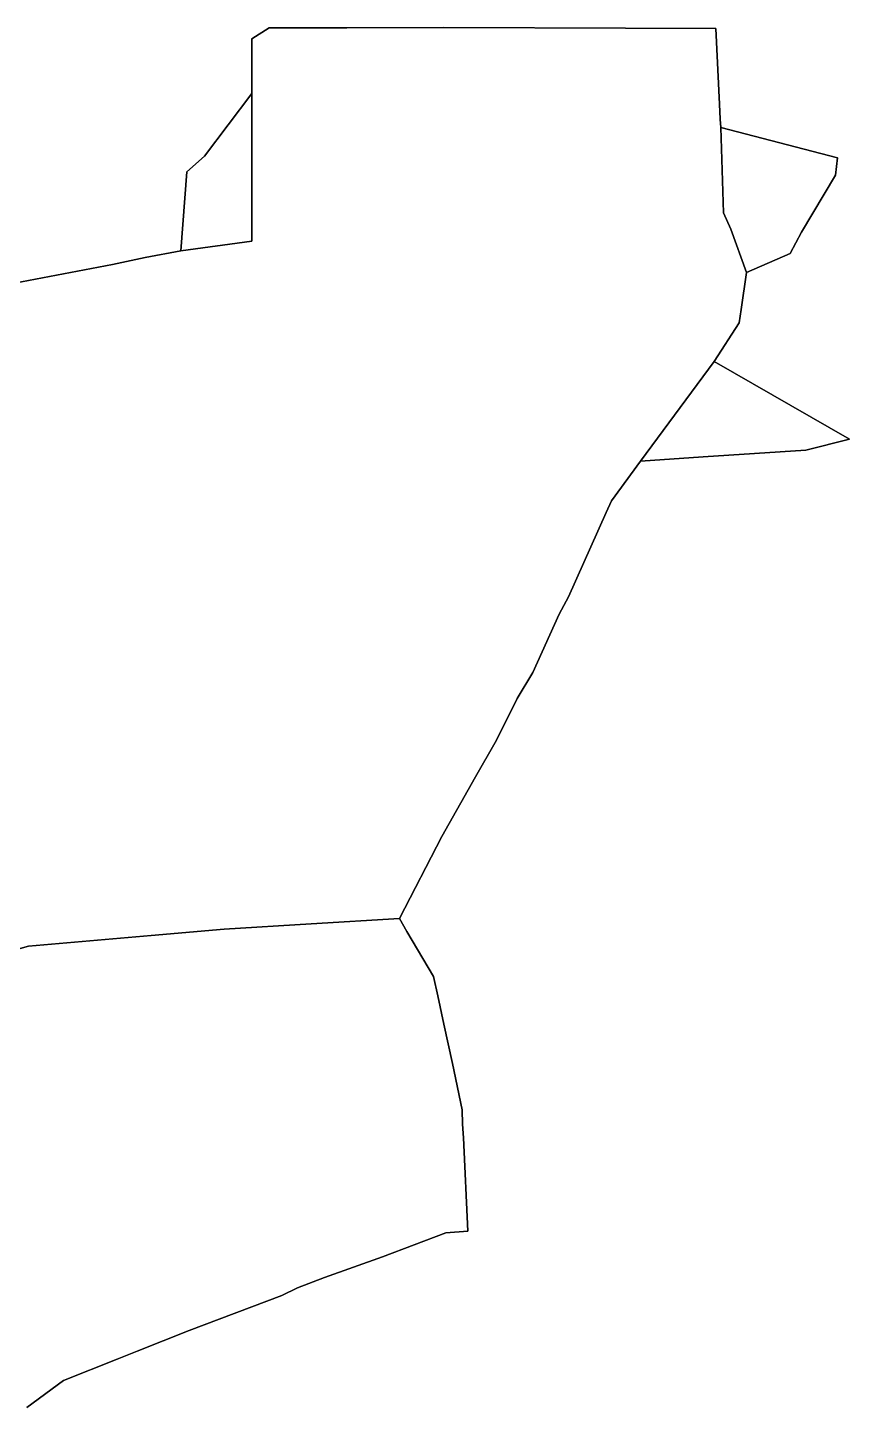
# Model space of a CAD drawing. Extents: x -85.11 to -76.23, y 42.63 to 48.9.
# Drawn here: x -79.69 to -76.23, y 42.78 to 48.59 of the extents above; entities that cross this region are included whole.
import ezdxf

# ---------------------------------------------------------------- set-up
doc = ezdxf.new("R2010")
doc.units = 0
doc.header["$MEASUREMENT"] = 0
doc.layers.add('GEO_', color=7, linetype='Continuous')

msp = doc.modelspace()

# ---------------------------------------------------------------- linework, layer by layer
at = {"layer": 'GEO_', "color": 7, "true_color": 0xffffff}
for p, q in [((-78.75, 48.5427), (-78.6778, 48.5887)), ((-78.75, 48.5427), (-78.6778, 48.5887)), ((-78.75, 48.5427), (-78.6778, 48.5887)), ((-78.6778, 48.5887), (-78.75, 48.5427)), ((-78.75, 48.5427), (-78.6778, 48.5887)), ((-78.75, 48.5427), (-78.6778, 48.5887)), ((-78.75, 48.5427), (-78.6778, 48.5887)), ((-78.6778, 48.5887), (-78.75, 48.5427)), ((-78.75, 48.5427), (-78.6778, 48.5887)), ((-78.75, 48.5427), (-78.6778, 48.5887)), ((-78.75, 48.5427), (-78.6778, 48.5887)), ((-78.6778, 48.5887), (-78.75, 48.5427)), ((-78.6778, 48.5887), (-78.35, 48.5887)), ((-78.6778, 48.5887), (-78.35, 48.5887)), ((-78.6778, 48.5887), (-78.6778, 48.5887)), ((-78.6778, 48.5887), (-78.35, 48.5887)), ((-78.35, 48.5887), (-78.6778, 48.5887)), ((-78.6778, 48.5887), (-78.35, 48.5887)), ((-78.6778, 48.5887), (-78.35, 48.5887)), ((-78.6778, 48.5887), (-78.6778, 48.5887)), ((-78.6778, 48.5887), (-78.35, 48.5887)), ((-78.35, 48.5887), (-78.6778, 48.5887)), ((-78.6778, 48.5887), (-78.35, 48.5887)), ((-78.6778, 48.5887), (-78.35, 48.5887)), ((-78.6778, 48.5887), (-78.6778, 48.5887)), ((-78.6778, 48.5887), (-78.35, 48.5887)), ((-78.35, 48.5887), (-78.6778, 48.5887)), ((-78.35, 48.5887), (-77.9419, 48.5899)), ((-77.9419, 48.5899), (-78.35, 48.5887)), ((-78.35, 48.5887), (-77.9419, 48.5899)), ((-77.9419, 48.5899), (-78.35, 48.5887)), ((-78.35, 48.5887), (-77.9419, 48.5899)), ((-77.9419, 48.5899), (-78.35, 48.5887)), ((-78.35, 48.5887), (-78.35, 48.5887)), ((-78.35, 48.5887), (-78.35, 48.5887)), ((-78.35, 48.5887), (-78.35, 48.5887)), ((-78.35, 48.5887), (-78.35, 48.5887)), ((-78.35, 48.5887), (-78.35, 48.5887)), ((-78.35, 48.5887), (-78.35, 48.5887)), ((-77.9419, 48.5899), (-77.1767, 48.5872)), ((-77.9419, 48.5899), (-77.1767, 48.5872)), ((-77.9419, 48.5899), (-77.9419, 48.5899)), ((-77.9419, 48.5899), (-77.1767, 48.5872)), ((-77.1767, 48.5872), (-77.9419, 48.5899)), ((-77.9419, 48.5899), (-77.1767, 48.5872)), ((-77.9419, 48.5899), (-77.1767, 48.5872)), ((-77.9419, 48.5899), (-77.9419, 48.5899)), ((-77.9419, 48.5899), (-77.1767, 48.5872)), ((-77.1767, 48.5872), (-77.9419, 48.5899)), ((-77.9419, 48.5899), (-77.1767, 48.5872)), ((-77.9419, 48.5899), (-77.1767, 48.5872)), ((-77.9419, 48.5899), (-77.9419, 48.5899)), ((-77.9419, 48.5899), (-77.1767, 48.5872)), ((-77.1767, 48.5872), (-77.9419, 48.5899)), ((-77.1767, 48.5872), (-76.7967, 48.5857)), ((-77.1767, 48.5872), (-76.7967, 48.5857)), ((-77.1767, 48.5872), (-77.1767, 48.5872)), ((-77.1767, 48.5872), (-76.7967, 48.5857)), ((-76.7967, 48.5857), (-77.1767, 48.5872)), ((-77.1767, 48.5872), (-76.7967, 48.5857)), ((-77.1767, 48.5872), (-76.7967, 48.5857)), ((-77.1767, 48.5872), (-77.1767, 48.5872)), ((-77.1767, 48.5872), (-77.1767, 48.5872)), ((-77.1767, 48.5872), (-76.7967, 48.5857)), ((-77.1767, 48.5872), (-76.7967, 48.5857)), ((-77.1767, 48.5872), (-77.1767, 48.5872)), ((-77.1767, 48.5872), (-76.7967, 48.5857)), ((-76.7967, 48.5857), (-77.1767, 48.5872)), ((-76.7967, 48.5857), (-76.7806, 48.267)), ((-76.7967, 48.5857), (-76.7806, 48.267)), ((-76.7967, 48.5857), (-76.7967, 48.5857)), ((-76.7967, 48.5857), (-76.7806, 48.267)), ((-76.7806, 48.267), (-76.7967, 48.5857)), ((-76.7967, 48.5857), (-76.7806, 48.267)), ((-76.7967, 48.5857), (-76.7806, 48.267)), ((-76.7967, 48.5857), (-76.7967, 48.5857)), ((-76.7967, 48.5857), (-76.7967, 48.5857)), ((-76.7967, 48.5857), (-76.7806, 48.267)), ((-76.7806, 48.267), (-76.7967, 48.5857)), ((-76.7967, 48.5857), (-76.7806, 48.267)), ((-76.7967, 48.5857), (-76.7806, 48.267)), ((-76.7967, 48.5857), (-76.7967, 48.5857)), ((-76.7967, 48.5857), (-76.7806, 48.267)), ((-76.7806, 48.267), (-76.7967, 48.5857)), ((-78.75, 48.3129), (-78.75, 48.5427)), ((-78.75, 48.3129), (-78.75, 48.5427)), ((-78.75, 48.3129), (-78.75, 48.5427)), ((-78.75, 48.5427), (-78.75, 48.5427)), ((-78.75, 48.5427), (-78.75, 48.3129)), ((-78.75, 48.3129), (-78.75, 48.5427)), ((-78.75, 48.3129), (-78.75, 48.5427)), ((-78.75, 48.3129), (-78.75, 48.5427)), ((-78.75, 48.5427), (-78.75, 48.5427)), ((-78.75, 48.5427), (-78.75, 48.3129)), ((-78.75, 48.3129), (-78.75, 48.5427)), ((-78.75, 48.3129), (-78.75, 48.5427)), ((-78.75, 48.3129), (-78.75, 48.5427)), ((-78.75, 48.5427), (-78.75, 48.5427)), ((-78.75, 48.5427), (-78.75, 48.3129)), ((-78.95, 48.0493), (-78.75, 48.3129)), ((-78.95, 48.0493), (-78.75, 48.3129)), ((-78.95, 48.0493), (-78.75, 48.3129)), ((-78.75, 48.3129), (-78.95, 48.0493)), ((-78.75, 47.6913), (-78.75, 48.3129)), ((-78.75, 47.6913), (-78.75, 48.3129)), ((-78.75, 47.6913), (-78.75, 48.3129)), ((-78.75, 48.3129), (-78.75, 48.3129)), ((-78.75, 48.3129), (-78.75, 47.6913)), ((-78.75, 47.6913), (-78.75, 48.3129)), ((-78.75, 47.6913), (-78.75, 48.3129)), ((-78.75, 47.6913), (-78.75, 48.3129)), ((-78.75, 48.3129), (-78.75, 48.3129)), ((-78.75, 48.3129), (-78.75, 47.6913)), ((-78.75, 48.3129), (-78.75, 48.3129)), ((-76.7806, 48.267), (-76.7783, 48.2043)), ((-76.7806, 48.267), (-76.7783, 48.2043)), ((-76.7806, 48.267), (-76.7806, 48.267)), ((-76.7806, 48.267), (-76.7783, 48.2043)), ((-76.7783, 48.2043), (-76.7806, 48.267)), ((-76.7806, 48.267), (-76.7783, 48.2043)), ((-76.7806, 48.267), (-76.7783, 48.2043)), ((-76.7806, 48.267), (-76.7806, 48.267)), ((-76.7806, 48.267), (-76.7783, 48.2043)), ((-76.7783, 48.2043), (-76.7806, 48.267)), ((-76.7806, 48.267), (-76.7783, 48.2043)), ((-76.7806, 48.267), (-76.7783, 48.2043)), ((-76.7806, 48.267), (-76.7806, 48.267)), ((-76.7806, 48.267), (-76.7783, 48.2043)), ((-76.7783, 48.2043), (-76.7806, 48.267)), ((-76.7806, 48.267), (-76.7806, 48.267)), ((-76.7806, 48.267), (-76.7806, 48.267)), ((-76.7806, 48.267), (-76.7806, 48.267)), ((-76.7783, 48.2043), (-76.775, 48.1695)), ((-76.7783, 48.2043), (-76.775, 48.1695)), ((-76.7783, 48.2043), (-76.7783, 48.2043)), ((-76.7783, 48.2043), (-76.775, 48.1695)), ((-76.775, 48.1695), (-76.7783, 48.2043)), ((-76.7783, 48.2043), (-76.775, 48.1695)), ((-76.7783, 48.2043), (-76.775, 48.1695)), ((-76.7783, 48.2043), (-76.7783, 48.2043)), ((-76.7783, 48.2043), (-76.775, 48.1695)), ((-76.775, 48.1695), (-76.7783, 48.2043)), ((-76.7783, 48.2043), (-76.775, 48.1695)), ((-76.7783, 48.2043), (-76.775, 48.1695)), ((-76.7783, 48.2043), (-76.7783, 48.2043)), ((-76.7783, 48.2043), (-76.775, 48.1695)), ((-76.775, 48.1695), (-76.7783, 48.2043)), ((-76.775, 48.1695), (-76.2833, 48.0417)), ((-76.775, 48.1695), (-76.2833, 48.0417)), ((-76.775, 48.1695), (-76.775, 48.1695)), ((-76.775, 48.1695), (-76.2833, 48.0417)), ((-76.2833, 48.0417), (-76.775, 48.1695)), ((-76.775, 48.1695), (-76.7639, 47.8095)), ((-76.775, 48.1695), (-76.7639, 47.8095)), ((-76.775, 48.1695), (-76.775, 48.1695)), ((-76.775, 48.1695), (-76.7639, 47.8095)), ((-76.7639, 47.8095), (-76.775, 48.1695)), ((-76.775, 48.1695), (-76.7639, 47.8095)), ((-76.775, 48.1695), (-76.7639, 47.8095)), ((-76.775, 48.1695), (-76.775, 48.1695)), ((-76.775, 48.1695), (-76.7639, 47.8095)), ((-76.7639, 47.8095), (-76.775, 48.1695)), ((-79.0244, 47.9826), (-78.95, 48.0493)), ((-79.0244, 47.9826), (-78.95, 48.0493)), ((-79.0244, 47.9826), (-78.95, 48.0493)), ((-78.95, 48.0493), (-79.0244, 47.9826)), ((-78.95, 48.0493), (-78.95, 48.0493)), ((-76.2833, 48.0417), (-76.2917, 47.9693)), ((-76.2833, 48.0417), (-76.2917, 47.9693)), ((-76.2833, 48.0417), (-76.2917, 47.9693)), ((-76.2917, 47.9693), (-76.2833, 48.0417)), ((-76.2833, 48.0417), (-76.2833, 48.0417)), ((-79.05, 47.6499), (-79.0244, 47.9826)), ((-79.05, 47.6499), (-79.0244, 47.9826)), ((-79.05, 47.6499), (-79.0244, 47.9826)), ((-79.0244, 47.9826), (-79.05, 47.6499)), ((-79.0244, 47.9826), (-79.0244, 47.9826)), ((-76.2917, 47.9693), (-76.4347, 47.7289)), ((-76.2917, 47.9693), (-76.4347, 47.7289)), ((-76.2917, 47.9693), (-76.4347, 47.7289)), ((-76.4347, 47.7289), (-76.2917, 47.9693)), ((-76.2917, 47.9693), (-76.2917, 47.9693)), ((-76.7639, 47.8095), (-76.7333, 47.741)), ((-76.7639, 47.8095), (-76.7333, 47.741)), ((-76.7639, 47.8095), (-76.7639, 47.8095)), ((-76.7639, 47.8095), (-76.7333, 47.741)), ((-76.7333, 47.741), (-76.7639, 47.8095)), ((-76.7639, 47.8095), (-76.7333, 47.741)), ((-76.7639, 47.8095), (-76.7333, 47.741)), ((-76.7639, 47.8095), (-76.7639, 47.8095)), ((-76.7639, 47.8095), (-76.7333, 47.741)), ((-76.7333, 47.741), (-76.7639, 47.8095)), ((-79.05, 47.6499), (-78.75, 47.6913)), ((-79.05, 47.6499), (-78.75, 47.6913)), ((-79.05, 47.6499), (-78.75, 47.6913)), ((-78.75, 47.6913), (-79.05, 47.6499)), ((-79.05, 47.6499), (-78.75, 47.6913)), ((-79.05, 47.6499), (-78.75, 47.6913)), ((-79.05, 47.6499), (-78.75, 47.6913)), ((-78.75, 47.6913), (-79.05, 47.6499)), ((-78.75, 47.6913), (-78.75, 47.6913)), ((-78.75, 47.6913), (-78.75, 47.6913)), ((-76.7333, 47.741), (-76.6667, 47.5589)), ((-76.7333, 47.741), (-76.6667, 47.5589)), ((-76.7333, 47.741), (-76.7333, 47.741)), ((-76.7333, 47.741), (-76.6667, 47.5589)), ((-76.6667, 47.5589), (-76.7333, 47.741)), ((-76.7333, 47.741), (-76.6667, 47.5589)), ((-76.7333, 47.741), (-76.6667, 47.5589)), ((-76.7333, 47.741), (-76.7333, 47.741)), ((-76.7333, 47.741), (-76.6667, 47.5589)), ((-76.6667, 47.5589), (-76.7333, 47.741)), ((-76.4347, 47.7289), (-76.4833, 47.6385)), ((-76.4347, 47.7289), (-76.4833, 47.6385)), ((-76.4347, 47.7289), (-76.4833, 47.6385)), ((-76.4833, 47.6385), (-76.4347, 47.7289)), ((-76.4347, 47.7289), (-76.4347, 47.7289)), ((-79.2, 47.6215), (-79.05, 47.6499)), ((-79.05, 47.6499), (-79.2, 47.6215)), ((-79.2, 47.6215), (-79.05, 47.6499)), ((-79.05, 47.6499), (-79.2, 47.6215)), ((-79.2, 47.6215), (-79.05, 47.6499)), ((-79.05, 47.6499), (-79.2, 47.6215)), ((-79.05, 47.6499), (-79.05, 47.6499)), ((-79.05, 47.6499), (-79.05, 47.6499)), ((-79.05, 47.6499), (-79.05, 47.6499)), ((-76.4833, 47.6385), (-76.6667, 47.5589)), ((-76.4833, 47.6385), (-76.6667, 47.5589)), ((-76.4833, 47.6385), (-76.6667, 47.5589)), ((-76.6667, 47.5589), (-76.4833, 47.6385)), ((-76.4833, 47.6385), (-76.4833, 47.6385)), ((-79.75, 47.5134), (-79.3375, 47.593)), ((-79.75, 47.5134), (-79.3375, 47.593)), ((-79.75, 47.5134), (-79.3375, 47.593)), ((-79.3375, 47.593), (-79.75, 47.5134)), ((-79.75, 47.5134), (-79.3375, 47.593)), ((-79.75, 47.5134), (-79.3375, 47.593)), ((-79.75, 47.5134), (-79.3375, 47.593)), ((-79.3375, 47.593), (-79.75, 47.5134)), ((-79.75, 47.5134), (-79.3375, 47.593)), ((-79.75, 47.5134), (-79.3375, 47.593)), ((-79.75, 47.5134), (-79.3375, 47.593)), ((-79.3375, 47.593), (-79.75, 47.5134)), ((-79.3375, 47.593), (-79.2, 47.6215)), ((-79.3375, 47.593), (-79.2, 47.6215)), ((-79.3375, 47.593), (-79.2, 47.6215)), ((-79.2, 47.6215), (-79.3375, 47.593)), ((-79.3375, 47.593), (-79.2, 47.6215)), ((-79.3375, 47.593), (-79.2, 47.6215)), ((-79.3375, 47.593), (-79.2, 47.6215)), ((-79.2, 47.6215), (-79.3375, 47.593)), ((-79.3375, 47.593), (-79.2, 47.6215)), ((-79.3375, 47.593), (-79.2, 47.6215)), ((-79.3375, 47.593), (-79.2, 47.6215)), ((-79.2, 47.6215), (-79.3375, 47.593)), ((-79.3375, 47.593), (-79.3375, 47.593)), ((-79.3375, 47.593), (-79.3375, 47.593)), ((-79.3375, 47.593), (-79.3375, 47.593)), ((-79.2, 47.6215), (-79.2, 47.6215)), ((-79.2, 47.6215), (-79.2, 47.6215)), ((-79.2, 47.6215), (-79.2, 47.6215)), ((-79.2, 47.6215), (-79.2, 47.6215)), ((-79.2, 47.6215), (-79.2, 47.6215)), ((-79.2, 47.6215), (-79.2, 47.6215)), ((-76.6667, 47.5589), (-76.6892, 47.4025)), ((-76.6667, 47.5589), (-76.6892, 47.4025)), ((-76.6667, 47.5589), (-76.6892, 47.4025)), ((-76.6892, 47.4025), (-76.6667, 47.5589)), ((-76.6667, 47.5589), (-76.6892, 47.4025)), ((-76.6667, 47.5589), (-76.6892, 47.4025)), ((-76.6667, 47.5589), (-76.6892, 47.4025)), ((-76.6892, 47.4025), (-76.6667, 47.5589)), ((-76.6667, 47.5589), (-76.6892, 47.4025)), ((-76.6667, 47.5589), (-76.6892, 47.4025)), ((-76.6667, 47.5589), (-76.6892, 47.4025)), ((-76.6892, 47.4025), (-76.6667, 47.5589)), ((-76.6667, 47.5589), (-76.6667, 47.5589)), ((-76.6667, 47.5589), (-76.6667, 47.5589)), ((-76.6667, 47.5589), (-76.6667, 47.5589)), ((-76.6892, 47.4025), (-76.6972, 47.3469)), ((-76.6892, 47.4025), (-76.6972, 47.3469)), ((-76.6892, 47.4025), (-76.6972, 47.3469)), ((-76.6972, 47.3469), (-76.6892, 47.4025)), ((-76.6892, 47.4025), (-76.6972, 47.3469)), ((-76.6892, 47.4025), (-76.6972, 47.3469)), ((-76.6892, 47.4025), (-76.6972, 47.3469)), ((-76.6972, 47.3469), (-76.6892, 47.4025)), ((-76.6892, 47.4025), (-76.6972, 47.3469)), ((-76.6892, 47.4025), (-76.6972, 47.3469)), ((-76.6892, 47.4025), (-76.6972, 47.3469)), ((-76.6972, 47.3469), (-76.6892, 47.4025)), ((-76.6892, 47.4025), (-76.6892, 47.4025)), ((-76.6892, 47.4025), (-76.6892, 47.4025)), ((-76.6892, 47.4025), (-76.6892, 47.4025)), ((-76.6972, 47.3469), (-76.8028, 47.1844)), ((-76.6972, 47.3469), (-76.8028, 47.1844)), ((-76.6972, 47.3469), (-76.8028, 47.1844)), ((-76.8028, 47.1844), (-76.6972, 47.3469)), ((-76.6972, 47.3469), (-76.8028, 47.1844)), ((-76.6972, 47.3469), (-76.8028, 47.1844)), ((-76.6972, 47.3469), (-76.8028, 47.1844)), ((-76.8028, 47.1844), (-76.6972, 47.3469)), ((-76.6972, 47.3469), (-76.8028, 47.1844)), ((-76.6972, 47.3469), (-76.8028, 47.1844)), ((-76.6972, 47.3469), (-76.8028, 47.1844)), ((-76.8028, 47.1844), (-76.6972, 47.3469)), ((-76.6972, 47.3469), (-76.6972, 47.3469)), ((-76.6972, 47.3469), (-76.6972, 47.3469)), ((-76.6972, 47.3469), (-76.6972, 47.3469)), ((-76.8028, 47.1844), (-77.1131, 46.765)), ((-76.8028, 47.1844), (-77.1131, 46.765)), ((-76.8028, 47.1844), (-77.1131, 46.765)), ((-77.1131, 46.765), (-76.8028, 47.1844)), ((-76.8028, 47.1844), (-77.1131, 46.765)), ((-76.8028, 47.1844), (-77.1131, 46.765)), ((-76.8028, 47.1844), (-77.1131, 46.765)), ((-77.1131, 46.765), (-76.8028, 47.1844)), ((-76.8028, 47.1844), (-76.8028, 47.1844)), ((-76.8028, 47.1844), (-76.8028, 47.1844)), ((-76.8028, 47.1844), (-76.2333, 46.8567)), ((-76.8028, 47.1844), (-76.2333, 46.8567)), ((-76.8028, 47.1844), (-76.8028, 47.1844)), ((-76.8028, 47.1844), (-76.2333, 46.8567)), ((-76.2333, 46.8567), (-76.8028, 47.1844)), ((-76.8028, 47.1844), (-76.2333, 46.8567)), ((-76.8028, 47.1844), (-76.2333, 46.8567)), ((-76.8028, 47.1844), (-76.8028, 47.1844)), ((-76.8028, 47.1844), (-76.2333, 46.8567)), ((-76.2333, 46.8567), (-76.8028, 47.1844)), ((-76.2333, 46.8567), (-76.4167, 46.8116)), ((-76.2333, 46.8567), (-76.4167, 46.8116)), ((-76.2333, 46.8567), (-76.4167, 46.8116)), ((-76.4167, 46.8116), (-76.2333, 46.8567)), ((-76.2333, 46.8567), (-76.4167, 46.8116)), ((-76.2333, 46.8567), (-76.4167, 46.8116)), ((-76.2333, 46.8567), (-76.4167, 46.8116)), ((-76.4167, 46.8116), (-76.2333, 46.8567)), ((-76.2333, 46.8567), (-76.2333, 46.8567)), ((-76.2333, 46.8567), (-76.2333, 46.8567)), ((-77.1131, 46.765), (-77.2361, 46.5977)), ((-77.1131, 46.765), (-77.2361, 46.5977)), ((-77.1131, 46.765), (-77.2361, 46.5977)), ((-77.2361, 46.5977), (-77.1131, 46.765)), ((-77.1131, 46.765), (-77.2361, 46.5977)), ((-77.1131, 46.765), (-77.2361, 46.5977)), ((-77.1131, 46.765), (-77.2361, 46.5977)), ((-77.2361, 46.5977), (-77.1131, 46.765)), ((-77.1131, 46.765), (-77.2361, 46.5977)), ((-77.1131, 46.765), (-77.2361, 46.5977)), ((-77.1131, 46.765), (-77.2361, 46.5977)), ((-77.2361, 46.5977), (-77.1131, 46.765)), ((-77.1131, 46.765), (-77.2361, 46.5977)), ((-77.1131, 46.765), (-77.2361, 46.5977)), ((-77.1131, 46.765), (-77.2361, 46.5977)), ((-77.2361, 46.5977), (-77.1131, 46.765)), ((-76.85, 46.7834), (-77.1131, 46.765)), ((-76.85, 46.7834), (-77.1131, 46.765)), ((-76.85, 46.7834), (-77.1131, 46.765)), ((-77.1131, 46.765), (-76.85, 46.7834)), ((-76.85, 46.7834), (-77.1131, 46.765)), ((-76.85, 46.7834), (-77.1131, 46.765)), ((-76.85, 46.7834), (-77.1131, 46.765)), ((-77.1131, 46.765), (-76.85, 46.7834)), ((-77.1131, 46.765), (-77.1131, 46.765)), ((-77.1131, 46.765), (-77.1131, 46.765)), ((-77.1131, 46.765), (-77.1131, 46.765)), ((-77.1131, 46.765), (-77.1131, 46.765)), ((-77.1131, 46.765), (-77.1131, 46.765)), ((-77.1131, 46.765), (-77.1131, 46.765)), ((-77.1131, 46.765), (-77.1131, 46.765)), ((-77.1131, 46.765), (-77.1131, 46.765)), ((-76.4167, 46.8116), (-76.85, 46.7834)), ((-76.4167, 46.8116), (-76.85, 46.7834)), ((-76.4167, 46.8116), (-76.85, 46.7834)), ((-76.85, 46.7834), (-76.4167, 46.8116)), ((-76.4167, 46.8116), (-76.85, 46.7834)), ((-76.4167, 46.8116), (-76.85, 46.7834)), ((-76.4167, 46.8116), (-76.85, 46.7834)), ((-76.85, 46.7834), (-76.4167, 46.8116)), ((-76.85, 46.7834), (-76.85, 46.7834)), ((-76.85, 46.7834), (-76.85, 46.7834)), ((-76.4167, 46.8116), (-76.4167, 46.8116)), ((-76.4167, 46.8116), (-76.4167, 46.8116)), ((-77.2361, 46.5977), (-77.2583, 46.549)), ((-77.2361, 46.5977), (-77.2583, 46.549)), ((-77.2361, 46.5977), (-77.2583, 46.549)), ((-77.2583, 46.549), (-77.2361, 46.5977)), ((-77.2361, 46.5977), (-77.2583, 46.549)), ((-77.2361, 46.5977), (-77.2583, 46.549)), ((-77.2361, 46.5977), (-77.2583, 46.549)), ((-77.2583, 46.549), (-77.2361, 46.5977)), ((-77.2361, 46.5977), (-77.2583, 46.549)), ((-77.2361, 46.5977), (-77.2583, 46.549)), ((-77.2361, 46.5977), (-77.2583, 46.549)), ((-77.2583, 46.549), (-77.2361, 46.5977)), ((-77.2361, 46.5977), (-77.2583, 46.549)), ((-77.2361, 46.5977), (-77.2583, 46.549)), ((-77.2361, 46.5977), (-77.2583, 46.549)), ((-77.2583, 46.549), (-77.2361, 46.5977)), ((-77.2361, 46.5977), (-77.2361, 46.5977)), ((-77.2361, 46.5977), (-77.2361, 46.5977)), ((-77.2361, 46.5977), (-77.2361, 46.5977)), ((-77.2361, 46.5977), (-77.2361, 46.5977)), ((-77.2583, 46.549), (-77.4167, 46.1938)), ((-77.2583, 46.549), (-77.4167, 46.1938)), ((-77.2583, 46.549), (-77.4167, 46.1938)), ((-77.4167, 46.1938), (-77.2583, 46.549)), ((-77.2583, 46.549), (-77.4167, 46.1938)), ((-77.2583, 46.549), (-77.4167, 46.1938)), ((-77.2583, 46.549), (-77.4167, 46.1938)), ((-77.4167, 46.1938), (-77.2583, 46.549)), ((-77.2583, 46.549), (-77.4167, 46.1938)), ((-77.2583, 46.549), (-77.4167, 46.1938)), ((-77.2583, 46.549), (-77.4167, 46.1938)), ((-77.2583, 46.549), (-77.4167, 46.1938)), ((-77.2583, 46.549), (-77.4167, 46.1938)), ((-77.4167, 46.1938), (-77.2583, 46.549)), ((-77.2583, 46.549), (-77.2583, 46.549)), ((-77.2583, 46.549), (-77.2583, 46.549)), ((-77.2583, 46.549), (-77.2583, 46.549)), ((-77.2583, 46.549), (-77.2583, 46.549)), ((-77.2583, 46.549), (-77.2583, 46.549)), ((-77.4167, 46.1938), (-77.4556, 46.1211)), ((-77.4167, 46.1938), (-77.4556, 46.1211)), ((-77.4167, 46.1938), (-77.4556, 46.1211)), ((-77.4556, 46.1211), (-77.4167, 46.1938)), ((-77.4167, 46.1938), (-77.4556, 46.1211)), ((-77.4167, 46.1938), (-77.4556, 46.1211)), ((-77.4167, 46.1938), (-77.4556, 46.1211)), ((-77.4556, 46.1211), (-77.4167, 46.1938)), ((-77.4167, 46.1938), (-77.4556, 46.1211)), ((-77.4167, 46.1938), (-77.4556, 46.1211)), ((-77.4167, 46.1938), (-77.4556, 46.1211)), ((-77.4556, 46.1211), (-77.4167, 46.1938)), ((-77.4167, 46.1938), (-77.4556, 46.1211)), ((-77.4167, 46.1938), (-77.4556, 46.1211)), ((-77.4167, 46.1938), (-77.4556, 46.1211)), ((-77.4556, 46.1211), (-77.4167, 46.1938)), ((-77.4167, 46.1938), (-77.4167, 46.1938)), ((-77.4167, 46.1938), (-77.4167, 46.1938)), ((-77.4167, 46.1938), (-77.4167, 46.1938)), ((-77.4167, 46.1938), (-77.4167, 46.1938)), ((-77.4167, 46.1938), (-77.4167, 46.1938)), ((-77.4556, 46.1211), (-77.5667, 45.8755)), ((-77.4556, 46.1211), (-77.5667, 45.8755)), ((-77.4556, 46.1211), (-77.5667, 45.8755)), ((-77.5667, 45.8755), (-77.4556, 46.1211)), ((-77.4556, 46.1211), (-77.5667, 45.8755)), ((-77.4556, 46.1211), (-77.5667, 45.8755)), ((-77.4556, 46.1211), (-77.5667, 45.8755)), ((-77.5667, 45.8755), (-77.4556, 46.1211)), ((-77.4556, 46.1211), (-77.5667, 45.8755)), ((-77.4556, 46.1211), (-77.5667, 45.8755)), ((-77.4556, 46.1211), (-77.5667, 45.8755)), ((-77.5667, 45.8755), (-77.4556, 46.1211)), ((-77.4556, 46.1211), (-77.5667, 45.8755)), ((-77.4556, 46.1211), (-77.5667, 45.8755)), ((-77.4556, 46.1211), (-77.5667, 45.8755)), ((-77.5667, 45.8755), (-77.4556, 46.1211)), ((-77.4556, 46.1211), (-77.5667, 45.8755)), ((-77.4556, 46.1211), (-77.5667, 45.8755)), ((-77.4556, 46.1211), (-77.5667, 45.8755)), ((-77.5667, 45.8755), (-77.4556, 46.1211)), ((-77.4556, 46.1211), (-77.5667, 45.8755)), ((-77.4556, 46.1211), (-77.5667, 45.8755)), ((-77.4556, 46.1211), (-77.5667, 45.8755)), ((-77.5667, 45.8755), (-77.4556, 46.1211)), ((-77.4556, 46.1211), (-77.4556, 46.1211)), ((-77.4556, 46.1211), (-77.4556, 46.1211)), ((-77.4556, 46.1211), (-77.4556, 46.1211)), ((-77.4556, 46.1211), (-77.4556, 46.1211)), ((-77.4556, 46.1211), (-77.4556, 46.1211)), ((-77.4556, 46.1211), (-77.4556, 46.1211)), ((-77.5667, 45.8755), (-77.6333, 45.7659)), ((-77.5667, 45.8755), (-77.6333, 45.7659)), ((-77.5667, 45.8755), (-77.6333, 45.7659)), ((-77.6333, 45.7659), (-77.5667, 45.8755)), ((-77.5667, 45.8755), (-77.6333, 45.7659)), ((-77.5667, 45.8755), (-77.6333, 45.7659)), ((-77.5667, 45.8755), (-77.6333, 45.7659)), ((-77.6333, 45.7659), (-77.5667, 45.8755)), ((-77.5667, 45.8755), (-77.6333, 45.7659)), ((-77.5667, 45.8755), (-77.6333, 45.7659)), ((-77.5667, 45.8755), (-77.6333, 45.7659)), ((-77.6333, 45.7659), (-77.5667, 45.8755)), ((-77.5667, 45.8755), (-77.6333, 45.7659)), ((-77.5667, 45.8755), (-77.6333, 45.7659)), ((-77.5667, 45.8755), (-77.6333, 45.7659)), ((-77.6333, 45.7659), (-77.5667, 45.8755)), ((-77.5667, 45.8755), (-77.6333, 45.7659)), ((-77.5667, 45.8755), (-77.6333, 45.7659)), ((-77.5667, 45.8755), (-77.6333, 45.7659)), ((-77.6333, 45.7659), (-77.5667, 45.8755)), ((-77.5667, 45.8755), (-77.6333, 45.7659)), ((-77.5667, 45.8755), (-77.6333, 45.7659)), ((-77.5667, 45.8755), (-77.6333, 45.7659)), ((-77.6333, 45.7659), (-77.5667, 45.8755)), ((-77.5667, 45.8755), (-77.5667, 45.8755)), ((-77.5667, 45.8755), (-77.5667, 45.8755)), ((-77.5667, 45.8755), (-77.5667, 45.8755)), ((-77.5667, 45.8755), (-77.5667, 45.8755)), ((-77.5667, 45.8755), (-77.5667, 45.8755)), ((-77.5667, 45.8755), (-77.5667, 45.8755)), ((-77.6417, 45.7473), (-77.725, 45.5805)), ((-77.6417, 45.7473), (-77.725, 45.5805)), ((-77.6417, 45.7473), (-77.725, 45.5805)), ((-77.725, 45.5805), (-77.6417, 45.7473)), ((-77.6417, 45.7473), (-77.725, 45.5805)), ((-77.6417, 45.7473), (-77.725, 45.5805)), ((-77.6417, 45.7473), (-77.725, 45.5805)), ((-77.725, 45.5805), (-77.6417, 45.7473)), ((-77.6417, 45.7473), (-77.725, 45.5805)), ((-77.6417, 45.7473), (-77.725, 45.5805)), ((-77.6417, 45.7473), (-77.725, 45.5805)), ((-77.725, 45.5805), (-77.6417, 45.7473)), ((-77.6417, 45.7473), (-77.725, 45.5805)), ((-77.6417, 45.7473), (-77.725, 45.5805)), ((-77.6417, 45.7473), (-77.725, 45.5805)), ((-77.725, 45.5805), (-77.6417, 45.7473)), ((-77.6417, 45.7473), (-77.725, 45.5805)), ((-77.6417, 45.7473), (-77.725, 45.5805)), ((-77.6417, 45.7473), (-77.725, 45.5805)), ((-77.725, 45.5805), (-77.6417, 45.7473)), ((-77.6417, 45.7473), (-77.725, 45.5805)), ((-77.6417, 45.7473), (-77.725, 45.5805)), ((-77.6417, 45.7473), (-77.725, 45.5805)), ((-77.725, 45.5805), (-77.6417, 45.7473)), ((-77.6333, 45.7659), (-77.6417, 45.7473)), ((-77.6333, 45.7659), (-77.6417, 45.7473)), ((-77.6333, 45.7659), (-77.6417, 45.7473)), ((-77.6417, 45.7473), (-77.6333, 45.7659)), ((-77.6333, 45.7659), (-77.6417, 45.7473)), ((-77.6333, 45.7659), (-77.6417, 45.7473)), ((-77.6333, 45.7659), (-77.6417, 45.7473)), ((-77.6417, 45.7473), (-77.6333, 45.7659)), ((-77.6333, 45.7659), (-77.6417, 45.7473)), ((-77.6333, 45.7659), (-77.6417, 45.7473)), ((-77.6333, 45.7659), (-77.6417, 45.7473)), ((-77.6333, 45.7659), (-77.6417, 45.7473)), ((-77.6333, 45.7659), (-77.6417, 45.7473)), ((-77.6417, 45.7473), (-77.6333, 45.7659)), ((-77.6333, 45.7659), (-77.6417, 45.7473)), ((-77.6333, 45.7659), (-77.6417, 45.7473)), ((-77.6333, 45.7659), (-77.6417, 45.7473)), ((-77.6333, 45.7659), (-77.6417, 45.7473)), ((-77.6333, 45.7659), (-77.6417, 45.7473)), ((-77.6417, 45.7473), (-77.6333, 45.7659)), ((-77.6417, 45.7473), (-77.6417, 45.7473)), ((-77.6417, 45.7473), (-77.6417, 45.7473)), ((-77.6417, 45.7473), (-77.6417, 45.7473)), ((-77.6417, 45.7473), (-77.6417, 45.7473)), ((-77.6417, 45.7473), (-77.6417, 45.7473)), ((-77.6417, 45.7473), (-77.6417, 45.7473)), ((-77.6417, 45.7473), (-77.6417, 45.7473)), ((-77.6417, 45.7473), (-77.6417, 45.7473)), ((-77.6333, 45.7659), (-77.6333, 45.7659)), ((-77.6333, 45.7659), (-77.6333, 45.7659)), ((-77.6333, 45.7659), (-77.6333, 45.7659)), ((-77.6333, 45.7659), (-77.6333, 45.7659)), ((-77.6333, 45.7659), (-77.6333, 45.7659)), ((-77.6333, 45.7659), (-77.6333, 45.7659)), ((-77.6333, 45.7659), (-77.6333, 45.7659)), ((-77.6333, 45.7659), (-77.6333, 45.7659)), ((-77.725, 45.5805), (-77.8083, 45.4361)), ((-77.725, 45.5805), (-77.8083, 45.4361)), ((-77.725, 45.5805), (-77.8083, 45.4361)), ((-77.8083, 45.4361), (-77.725, 45.5805)), ((-77.725, 45.5805), (-77.8083, 45.4361)), ((-77.725, 45.5805), (-77.8083, 45.4361)), ((-77.725, 45.5805), (-77.8083, 45.4361)), ((-77.8083, 45.4361), (-77.725, 45.5805)), ((-77.725, 45.5805), (-77.8083, 45.4361)), ((-77.725, 45.5805), (-77.8083, 45.4361)), ((-77.725, 45.5805), (-77.8083, 45.4361)), ((-77.8083, 45.4361), (-77.725, 45.5805)), ((-77.725, 45.5805), (-77.8083, 45.4361)), ((-77.725, 45.5805), (-77.8083, 45.4361)), ((-77.725, 45.5805), (-77.8083, 45.4361)), ((-77.8083, 45.4361), (-77.725, 45.5805)), ((-77.725, 45.5805), (-77.8083, 45.4361)), ((-77.725, 45.5805), (-77.8083, 45.4361)), ((-77.725, 45.5805), (-77.8083, 45.4361)), ((-77.8083, 45.4361), (-77.725, 45.5805)), ((-77.725, 45.5805), (-77.8083, 45.4361)), ((-77.725, 45.5805), (-77.8083, 45.4361)), ((-77.725, 45.5805), (-77.8083, 45.4361)), ((-77.8083, 45.4361), (-77.725, 45.5805)), ((-77.725, 45.5805), (-77.725, 45.5805)), ((-77.725, 45.5805), (-77.725, 45.5805)), ((-77.725, 45.5805), (-77.725, 45.5805)), ((-77.725, 45.5805), (-77.725, 45.5805)), ((-77.725, 45.5805), (-77.725, 45.5805)), ((-77.725, 45.5805), (-77.725, 45.5805)), ((-77.8083, 45.4361), (-77.95, 45.185)), ((-77.8083, 45.4361), (-77.95, 45.185)), ((-77.8083, 45.4361), (-77.95, 45.185)), ((-77.95, 45.185), (-77.8083, 45.4361)), ((-77.8083, 45.4361), (-77.95, 45.185)), ((-77.8083, 45.4361), (-77.95, 45.185)), ((-77.8083, 45.4361), (-77.95, 45.185)), ((-77.95, 45.185), (-77.8083, 45.4361)), ((-77.8083, 45.4361), (-77.8083, 45.4361)), ((-77.8083, 45.4361), (-77.8083, 45.4361)), ((-77.8083, 45.4361), (-77.8083, 45.4361)), ((-77.8083, 45.4361), (-77.8083, 45.4361)), ((-77.8083, 45.4361), (-77.8083, 45.4361)), ((-77.8083, 45.4361), (-77.8083, 45.4361)), ((-77.8083, 45.4361), (-77.8083, 45.4361)), ((-77.8083, 45.4361), (-77.8083, 45.4361)), ((-77.95, 45.185), (-78.1278, 44.8391)), ((-77.95, 45.185), (-78.1278, 44.8391)), ((-77.95, 45.185), (-78.1278, 44.8391)), ((-78.1278, 44.8391), (-77.95, 45.185)), ((-77.95, 45.185), (-78.1278, 44.8391)), ((-77.95, 45.185), (-78.1278, 44.8391)), ((-77.95, 45.185), (-78.1278, 44.8391)), ((-78.1278, 44.8391), (-77.95, 45.185)), ((-77.95, 45.185), (-77.95, 45.185)), ((-77.95, 45.185), (-77.95, 45.185)), ((-78.8667, 44.7951), (-79.175, 44.7675)), ((-78.8667, 44.7951), (-79.175, 44.7675)), ((-78.8667, 44.7951), (-79.175, 44.7675)), ((-79.175, 44.7675), (-78.8667, 44.7951)), ((-78.8667, 44.7951), (-79.175, 44.7675)), ((-78.8667, 44.7951), (-79.175, 44.7675)), ((-78.8667, 44.7951), (-79.175, 44.7675)), ((-79.175, 44.7675), (-78.8667, 44.7951)), ((-78.8667, 44.7951), (-79.175, 44.7675)), ((-78.8667, 44.7951), (-79.175, 44.7675)), ((-78.8667, 44.7951), (-79.175, 44.7675)), ((-79.175, 44.7675), (-78.8667, 44.7951)), ((-79.175, 44.7675), (-78.8667, 44.7951)), ((-79.175, 44.7675), (-78.8667, 44.7951)), ((-79.175, 44.7675), (-78.8667, 44.7951)), ((-78.8667, 44.7951), (-79.175, 44.7675)), ((-79.175, 44.7675), (-78.8667, 44.7951)), ((-79.175, 44.7675), (-78.8667, 44.7951)), ((-79.175, 44.7675), (-78.8667, 44.7951)), ((-78.8667, 44.7951), (-79.175, 44.7675)), ((-79.175, 44.7675), (-78.8667, 44.7951)), ((-79.175, 44.7675), (-78.8667, 44.7951)), ((-79.175, 44.7675), (-78.8667, 44.7951)), ((-78.8667, 44.7951), (-79.175, 44.7675)), ((-79.175, 44.7675), (-78.8667, 44.7951)), ((-79.175, 44.7675), (-78.8667, 44.7951)), ((-79.175, 44.7675), (-78.8667, 44.7951)), ((-78.8667, 44.7951), (-79.175, 44.7675)), ((-78.5, 44.8171), (-78.8667, 44.7951)), ((-78.5, 44.8171), (-78.8667, 44.7951)), ((-78.5, 44.8171), (-78.8667, 44.7951)), ((-78.8667, 44.7951), (-78.5, 44.8171)), ((-78.5, 44.8171), (-78.8667, 44.7951)), ((-78.5, 44.8171), (-78.8667, 44.7951)), ((-78.5, 44.8171), (-78.8667, 44.7951)), ((-78.8667, 44.7951), (-78.5, 44.8171)), ((-78.5, 44.8171), (-78.8667, 44.7951)), ((-78.5, 44.8171), (-78.8667, 44.7951)), ((-78.5, 44.8171), (-78.8667, 44.7951)), ((-78.8667, 44.7951), (-78.5, 44.8171)), ((-78.8667, 44.7951), (-78.5, 44.8171)), ((-78.8667, 44.7951), (-78.5, 44.8171)), ((-78.8667, 44.7951), (-78.5, 44.8171)), ((-78.5, 44.8171), (-78.8667, 44.7951)), ((-78.8667, 44.7951), (-78.5, 44.8171)), ((-78.8667, 44.7951), (-78.5, 44.8171)), ((-78.8667, 44.7951), (-78.5, 44.8171)), ((-78.5, 44.8171), (-78.8667, 44.7951)), ((-78.8667, 44.7951), (-78.5, 44.8171)), ((-78.8667, 44.7951), (-78.5, 44.8171)), ((-78.8667, 44.7951), (-78.5, 44.8171)), ((-78.5, 44.8171), (-78.8667, 44.7951)), ((-78.8667, 44.7951), (-78.5, 44.8171)), ((-78.8667, 44.7951), (-78.5, 44.8171)), ((-78.8667, 44.7951), (-78.5, 44.8171)), ((-78.5, 44.8171), (-78.8667, 44.7951)), ((-78.8667, 44.7951), (-78.8667, 44.7951)), ((-78.8667, 44.7951), (-78.8667, 44.7951)), ((-78.8667, 44.7951), (-78.8667, 44.7951)), ((-78.8667, 44.7951), (-78.8667, 44.7951)), ((-78.8667, 44.7951), (-78.8667, 44.7951)), ((-78.8667, 44.7951), (-78.8667, 44.7951)), ((-78.8667, 44.7951), (-78.8667, 44.7951)), ((-78.1278, 44.8391), (-78.5, 44.8171)), ((-78.1278, 44.8391), (-78.5, 44.8171)), ((-78.1278, 44.8391), (-78.5, 44.8171)), ((-78.5, 44.8171), (-78.1278, 44.8391)), ((-78.1278, 44.8391), (-78.5, 44.8171)), ((-78.1278, 44.8391), (-78.5, 44.8171)), ((-78.1278, 44.8391), (-78.5, 44.8171)), ((-78.5, 44.8171), (-78.1278, 44.8391)), ((-78.5, 44.8171), (-78.1278, 44.8391)), ((-78.5, 44.8171), (-78.1278, 44.8391)), ((-78.5, 44.8171), (-78.1278, 44.8391)), ((-78.1278, 44.8391), (-78.5, 44.8171)), ((-78.5, 44.8171), (-78.1278, 44.8391)), ((-78.5, 44.8171), (-78.1278, 44.8391)), ((-78.5, 44.8171), (-78.1278, 44.8391)), ((-78.1278, 44.8391), (-78.5, 44.8171)), ((-78.5, 44.8171), (-78.1278, 44.8391)), ((-78.5, 44.8171), (-78.1278, 44.8391)), ((-78.5, 44.8171), (-78.1278, 44.8391)), ((-78.1278, 44.8391), (-78.5, 44.8171)), ((-78.5, 44.8171), (-78.5, 44.8171)), ((-78.5, 44.8171), (-78.5, 44.8171)), ((-78.5, 44.8171), (-78.5, 44.8171)), ((-78.5, 44.8171), (-78.5, 44.8171)), ((-78.5, 44.8171), (-78.5, 44.8171)), ((-78.5, 44.8171), (-78.5, 44.8171)), ((-78.5, 44.8171), (-78.5, 44.8171)), ((-78.1278, 44.8391), (-78.1278, 44.8391)), ((-78.1278, 44.8391), (-78.1278, 44.8391)), ((-78.1278, 44.8391), (-78.0972, 44.784)), ((-78.1278, 44.8391), (-78.0972, 44.784)), ((-78.1278, 44.8391), (-78.1278, 44.8391)), ((-78.1278, 44.8391), (-78.0972, 44.784)), ((-78.0972, 44.784), (-78.1278, 44.8391)), ((-78.1278, 44.8391), (-78.0972, 44.784)), ((-78.1278, 44.8391), (-78.0972, 44.784)), ((-78.1278, 44.8391), (-78.1278, 44.8391)), ((-78.1278, 44.8391), (-78.0972, 44.784)), ((-78.0972, 44.784), (-78.1278, 44.8391)), ((-78.1278, 44.8391), (-78.0972, 44.784)), ((-78.1278, 44.8391), (-78.0972, 44.784)), ((-78.1278, 44.8391), (-78.1278, 44.8391)), ((-78.1278, 44.8391), (-78.0972, 44.784)), ((-78.0972, 44.784), (-78.1278, 44.8391)), ((-79.175, 44.7675), (-79.6917, 44.7235)), ((-79.175, 44.7675), (-79.6917, 44.7235)), ((-79.175, 44.7675), (-79.6917, 44.7235)), ((-79.6917, 44.7235), (-79.175, 44.7675)), ((-79.175, 44.7675), (-79.6917, 44.7235)), ((-79.175, 44.7675), (-79.6917, 44.7235)), ((-79.175, 44.7675), (-79.6917, 44.7235)), ((-79.6917, 44.7235), (-79.175, 44.7675)), ((-79.175, 44.7675), (-79.6917, 44.7235)), ((-79.175, 44.7675), (-79.6917, 44.7235)), ((-79.175, 44.7675), (-79.6917, 44.7235)), ((-79.6917, 44.7235), (-79.175, 44.7675)), ((-79.6917, 44.7235), (-79.175, 44.7675)), ((-79.6917, 44.7235), (-79.175, 44.7675)), ((-79.6917, 44.7235), (-79.175, 44.7675)), ((-79.175, 44.7675), (-79.6917, 44.7235)), ((-79.6917, 44.7235), (-79.175, 44.7675)), ((-79.6917, 44.7235), (-79.175, 44.7675)), ((-79.6917, 44.7235), (-79.175, 44.7675)), ((-79.175, 44.7675), (-79.6917, 44.7235)), ((-79.6917, 44.7235), (-79.175, 44.7675)), ((-79.6917, 44.7235), (-79.175, 44.7675)), ((-79.6917, 44.7235), (-79.175, 44.7675)), ((-79.175, 44.7675), (-79.6917, 44.7235)), ((-79.6917, 44.7235), (-79.175, 44.7675)), ((-79.6917, 44.7235), (-79.175, 44.7675)), ((-79.6917, 44.7235), (-79.175, 44.7675)), ((-79.175, 44.7675), (-79.6917, 44.7235)), ((-79.175, 44.7675), (-79.175, 44.7675)), ((-79.175, 44.7675), (-79.175, 44.7675)), ((-79.175, 44.7675), (-79.175, 44.7675)), ((-79.175, 44.7675), (-79.175, 44.7675)), ((-79.175, 44.7675), (-79.175, 44.7675)), ((-79.175, 44.7675), (-79.175, 44.7675)), ((-79.175, 44.7675), (-79.175, 44.7675)), ((-78.0972, 44.784), (-77.985, 44.5956)), ((-78.0972, 44.784), (-77.985, 44.5956)), ((-78.0972, 44.784), (-78.0972, 44.784)), ((-78.0972, 44.784), (-77.985, 44.5956)), ((-77.985, 44.5956), (-78.0972, 44.784)), ((-78.0972, 44.784), (-77.985, 44.5956)), ((-78.0972, 44.784), (-77.985, 44.5956)), ((-78.0972, 44.784), (-78.0972, 44.784)), ((-78.0972, 44.784), (-77.985, 44.5956)), ((-77.985, 44.5956), (-78.0972, 44.784)), ((-78.0972, 44.784), (-77.985, 44.5956)), ((-78.0972, 44.784), (-77.985, 44.5956)), ((-78.0972, 44.784), (-78.0972, 44.784)), ((-78.0972, 44.784), (-77.985, 44.5956)), ((-77.985, 44.5956), (-78.0972, 44.784)), ((-79.6917, 44.7235), (-79.9911, 44.6396)), ((-79.6917, 44.7235), (-79.9911, 44.6396)), ((-79.6917, 44.7235), (-79.9911, 44.6396)), ((-79.9911, 44.6396), (-79.6917, 44.7235)), ((-79.9911, 44.6396), (-79.6917, 44.7235)), ((-79.9911, 44.6396), (-79.6917, 44.7235)), ((-79.9911, 44.6396), (-79.6917, 44.7235)), ((-79.6917, 44.7235), (-79.9911, 44.6396)), ((-79.9911, 44.6396), (-79.6917, 44.7235)), ((-79.9911, 44.6396), (-79.6917, 44.7235)), ((-79.9911, 44.6396), (-79.6917, 44.7235)), ((-79.6917, 44.7235), (-79.9911, 44.6396)), ((-79.6917, 44.7235), (-79.6917, 44.7235)), ((-79.6917, 44.7235), (-79.6917, 44.7235)), ((-79.6917, 44.7235), (-79.6917, 44.7235)), ((-79.6917, 44.7235), (-79.6917, 44.7235)), ((-79.6917, 44.7235), (-79.6917, 44.7235)), ((-79.6917, 44.7235), (-79.6917, 44.7235)), ((-79.6917, 44.7235), (-79.6917, 44.7235)), ((-77.985, 44.5956), (-77.9669, 44.5132)), ((-77.985, 44.5956), (-77.9669, 44.5132)), ((-77.985, 44.5956), (-77.985, 44.5956)), ((-77.985, 44.5956), (-77.9669, 44.5132)), ((-77.9669, 44.5132), (-77.985, 44.5956)), ((-77.985, 44.5956), (-77.9669, 44.5132)), ((-77.985, 44.5956), (-77.9669, 44.5132)), ((-77.985, 44.5956), (-77.985, 44.5956)), ((-77.985, 44.5956), (-77.9669, 44.5132)), ((-77.9669, 44.5132), (-77.985, 44.5956)), ((-77.985, 44.5956), (-77.9669, 44.5132)), ((-77.985, 44.5956), (-77.9669, 44.5132)), ((-77.985, 44.5956), (-77.985, 44.5956)), ((-77.985, 44.5956), (-77.9669, 44.5132)), ((-77.9669, 44.5132), (-77.985, 44.5956)), ((-77.9669, 44.5132), (-77.9414, 44.3951)), ((-77.9669, 44.5132), (-77.9414, 44.3951)), ((-77.9669, 44.5132), (-77.9669, 44.5132)), ((-77.9669, 44.5132), (-77.9414, 44.3951)), ((-77.9414, 44.3951), (-77.9669, 44.5132)), ((-77.9669, 44.5132), (-77.9414, 44.3951)), ((-77.9669, 44.5132), (-77.9414, 44.3951)), ((-77.9669, 44.5132), (-77.9669, 44.5132)), ((-77.9669, 44.5132), (-77.9414, 44.3951)), ((-77.9414, 44.3951), (-77.9669, 44.5132)), ((-77.9669, 44.5132), (-77.9414, 44.3951)), ((-77.9669, 44.5132), (-77.9414, 44.3951)), ((-77.9669, 44.5132), (-77.9669, 44.5132)), ((-77.9669, 44.5132), (-77.9414, 44.3951)), ((-77.9414, 44.3951), (-77.9669, 44.5132)), ((-77.9669, 44.5132), (-77.9414, 44.3951)), ((-77.9669, 44.5132), (-77.9414, 44.3951)), ((-77.9669, 44.5132), (-77.9669, 44.5132)), ((-77.9669, 44.5132), (-77.9414, 44.3951)), ((-77.9414, 44.3951), (-77.9669, 44.5132)), ((-77.9414, 44.3951), (-77.9058, 44.2294)), ((-77.9414, 44.3951), (-77.9058, 44.2294)), ((-77.9414, 44.3951), (-77.9414, 44.3951)), ((-77.9414, 44.3951), (-77.9058, 44.2294)), ((-77.9058, 44.2294), (-77.9414, 44.3951)), ((-77.9414, 44.3951), (-77.9058, 44.2294)), ((-77.9414, 44.3951), (-77.9058, 44.2294)), ((-77.9414, 44.3951), (-77.9414, 44.3951)), ((-77.9414, 44.3951), (-77.9058, 44.2294)), ((-77.9058, 44.2294), (-77.9414, 44.3951)), ((-77.9414, 44.3951), (-77.9058, 44.2294)), ((-77.9414, 44.3951), (-77.9058, 44.2294)), ((-77.9414, 44.3951), (-77.9414, 44.3951)), ((-77.9414, 44.3951), (-77.9058, 44.2294)), ((-77.9058, 44.2294), (-77.9414, 44.3951)), ((-77.9414, 44.3951), (-77.9058, 44.2294)), ((-77.9414, 44.3951), (-77.9058, 44.2294)), ((-77.9414, 44.3951), (-77.9414, 44.3951)), ((-77.9414, 44.3951), (-77.9058, 44.2294)), ((-77.9058, 44.2294), (-77.9414, 44.3951)), ((-77.9058, 44.2294), (-77.8642, 44.0341)), ((-77.9058, 44.2294), (-77.8642, 44.0341)), ((-77.9058, 44.2294), (-77.9058, 44.2294)), ((-77.9058, 44.2294), (-77.8642, 44.0341)), ((-77.8642, 44.0341), (-77.9058, 44.2294)), ((-77.9058, 44.2294), (-77.8642, 44.0341)), ((-77.9058, 44.2294), (-77.8642, 44.0341)), ((-77.9058, 44.2294), (-77.9058, 44.2294)), ((-77.9058, 44.2294), (-77.8642, 44.0341)), ((-77.8642, 44.0341), (-77.9058, 44.2294)), ((-77.9058, 44.2294), (-77.8642, 44.0341)), ((-77.9058, 44.2294), (-77.8642, 44.0341)), ((-77.9058, 44.2294), (-77.9058, 44.2294)), ((-77.9058, 44.2294), (-77.8642, 44.0341)), ((-77.8642, 44.0341), (-77.9058, 44.2294)), ((-77.9058, 44.2294), (-77.8642, 44.0341)), ((-77.9058, 44.2294), (-77.8642, 44.0341)), ((-77.9058, 44.2294), (-77.9058, 44.2294)), ((-77.9058, 44.2294), (-77.8642, 44.0341)), ((-77.8642, 44.0341), (-77.9058, 44.2294)), ((-77.8642, 44.0341), (-77.8625, 43.973)), ((-77.8642, 44.0341), (-77.8625, 43.973)), ((-77.8642, 44.0341), (-77.8642, 44.0341)), ((-77.8642, 44.0341), (-77.8625, 43.973)), ((-77.8625, 43.973), (-77.8642, 44.0341)), ((-77.8642, 44.0341), (-77.8625, 43.973)), ((-77.8642, 44.0341), (-77.8625, 43.973)), ((-77.8642, 44.0341), (-77.8642, 44.0341)), ((-77.8642, 44.0341), (-77.8625, 43.973)), ((-77.8625, 43.973), (-77.8642, 44.0341)), ((-77.8642, 44.0341), (-77.8625, 43.973)), ((-77.8642, 44.0341), (-77.8625, 43.973)), ((-77.8642, 44.0341), (-77.8642, 44.0341)), ((-77.8642, 44.0341), (-77.8625, 43.973)), ((-77.8625, 43.973), (-77.8642, 44.0341)), ((-77.8642, 44.0341), (-77.8625, 43.973)), ((-77.8642, 44.0341), (-77.8625, 43.973)), ((-77.8642, 44.0341), (-77.8642, 44.0341)), ((-77.8642, 44.0341), (-77.8625, 43.973)), ((-77.8625, 43.973), (-77.8642, 44.0341)), ((-77.8625, 43.973), (-77.8583, 43.9166)), ((-77.8625, 43.973), (-77.8583, 43.9166)), ((-77.8625, 43.973), (-77.8625, 43.973)), ((-77.8625, 43.973), (-77.8583, 43.9166)), ((-77.8583, 43.9166), (-77.8625, 43.973)), ((-77.8625, 43.973), (-77.8583, 43.9166)), ((-77.8625, 43.973), (-77.8583, 43.9166)), ((-77.8625, 43.973), (-77.8625, 43.973)), ((-77.8625, 43.973), (-77.8583, 43.9166)), ((-77.8583, 43.9166), (-77.8625, 43.973)), ((-77.8625, 43.973), (-77.8583, 43.9166)), ((-77.8625, 43.973), (-77.8583, 43.9166)), ((-77.8625, 43.973), (-77.8625, 43.973)), ((-77.8625, 43.973), (-77.8583, 43.9166)), ((-77.8583, 43.9166), (-77.8625, 43.973)), ((-77.8625, 43.973), (-77.8583, 43.9166)), ((-77.8625, 43.973), (-77.8583, 43.9166)), ((-77.8625, 43.973), (-77.8625, 43.973)), ((-77.8625, 43.973), (-77.8583, 43.9166)), ((-77.8583, 43.9166), (-77.8625, 43.973)), ((-77.8583, 43.9166), (-77.8403, 43.5231)), ((-77.8583, 43.9166), (-77.8403, 43.5231)), ((-77.8583, 43.9166), (-77.8583, 43.9166)), ((-77.8583, 43.9166), (-77.8403, 43.5231)), ((-77.8403, 43.5231), (-77.8583, 43.9166)), ((-77.8583, 43.9166), (-77.8403, 43.5231)), ((-77.8583, 43.9166), (-77.8403, 43.5231)), ((-77.8583, 43.9166), (-77.8583, 43.9166)), ((-77.8583, 43.9166), (-77.8403, 43.5231)), ((-77.8403, 43.5231), (-77.8583, 43.9166)), ((-77.8583, 43.9166), (-77.8403, 43.5231)), ((-77.8583, 43.9166), (-77.8403, 43.5231)), ((-77.8583, 43.9166), (-77.8583, 43.9166)), ((-77.8583, 43.9166), (-77.8403, 43.5231)), ((-77.8403, 43.5231), (-77.8583, 43.9166)), ((-77.8583, 43.9166), (-77.8403, 43.5231)), ((-77.8583, 43.9166), (-77.8403, 43.5231)), ((-77.8583, 43.9166), (-77.8583, 43.9166)), ((-77.8583, 43.9166), (-77.8583, 43.9166)), ((-77.9333, 43.5159), (-78.2, 43.4147)), ((-77.9333, 43.5159), (-78.2, 43.4147)), ((-77.9333, 43.5159), (-78.2, 43.4147)), ((-78.2, 43.4147), (-77.9333, 43.5159)), ((-77.9333, 43.5159), (-78.2, 43.4147)), ((-77.9333, 43.5159), (-78.2, 43.4147)), ((-77.9333, 43.5159), (-78.2, 43.4147)), ((-78.2, 43.4147), (-77.9333, 43.5159)), ((-77.9333, 43.5159), (-78.2, 43.4147)), ((-77.9333, 43.5159), (-78.2, 43.4147)), ((-77.9333, 43.5159), (-78.2, 43.4147)), ((-78.2, 43.4147), (-77.9333, 43.5159)), ((-77.9333, 43.5159), (-78.2, 43.4147)), ((-77.9333, 43.5159), (-78.2, 43.4147)), ((-77.9333, 43.5159), (-78.2, 43.4147)), ((-78.2, 43.4147), (-77.9333, 43.5159)), ((-77.8403, 43.5231), (-77.9333, 43.5159)), ((-77.8403, 43.5231), (-77.9333, 43.5159)), ((-77.8403, 43.5231), (-77.9333, 43.5159)), ((-77.9333, 43.5159), (-77.8403, 43.5231)), ((-77.8403, 43.5231), (-77.9333, 43.5159)), ((-77.8403, 43.5231), (-77.9333, 43.5159)), ((-77.8403, 43.5231), (-77.9333, 43.5159)), ((-77.9333, 43.5159), (-77.8403, 43.5231)), ((-77.8403, 43.5231), (-77.9333, 43.5159)), ((-77.8403, 43.5231), (-77.9333, 43.5159)), ((-77.8403, 43.5231), (-77.9333, 43.5159)), ((-77.9333, 43.5159), (-77.8403, 43.5231)), ((-77.8403, 43.5231), (-77.9333, 43.5159)), ((-77.8403, 43.5231), (-77.9333, 43.5159)), ((-77.8403, 43.5231), (-77.9333, 43.5159)), ((-77.9333, 43.5159), (-77.8403, 43.5231)), ((-77.9333, 43.5159), (-77.9333, 43.5159)), ((-77.9333, 43.5159), (-77.9333, 43.5159)), ((-77.9333, 43.5159), (-77.9333, 43.5159)), ((-77.9333, 43.5159), (-77.9333, 43.5159)), ((-77.8403, 43.5231), (-77.8403, 43.5231)), ((-77.8403, 43.5231), (-77.8403, 43.5231)), ((-77.8403, 43.5231), (-77.8403, 43.5231)), ((-77.8403, 43.5231), (-77.8403, 43.5231)), ((-77.8403, 43.5231), (-77.8403, 43.5231)), ((-78.2, 43.4147), (-78.4444, 43.328)), ((-78.2, 43.4147), (-78.4444, 43.328)), ((-78.2, 43.4147), (-78.4444, 43.328)), ((-78.4444, 43.328), (-78.2, 43.4147)), ((-78.2, 43.4147), (-78.4444, 43.328)), ((-78.2, 43.4147), (-78.4444, 43.328)), ((-78.2, 43.4147), (-78.4444, 43.328)), ((-78.4444, 43.328), (-78.2, 43.4147)), ((-78.2, 43.4147), (-78.4444, 43.328)), ((-78.2, 43.4147), (-78.4444, 43.328)), ((-78.2, 43.4147), (-78.4444, 43.328)), ((-78.4444, 43.328), (-78.2, 43.4147)), ((-78.2, 43.4147), (-78.4444, 43.328)), ((-78.2, 43.4147), (-78.4444, 43.328)), ((-78.2, 43.4147), (-78.4444, 43.328)), ((-78.4444, 43.328), (-78.2, 43.4147)), ((-78.2, 43.4147), (-78.2, 43.4147)), ((-78.2, 43.4147), (-78.2, 43.4147)), ((-78.2, 43.4147), (-78.2, 43.4147)), ((-78.2, 43.4147), (-78.2, 43.4147)), ((-78.5583, 43.2839), (-78.6247, 43.2529)), ((-78.5583, 43.2839), (-78.6247, 43.2529)), ((-78.5583, 43.2839), (-78.6247, 43.2529)), ((-78.6247, 43.2529), (-78.5583, 43.2839)), ((-78.5583, 43.2839), (-78.6247, 43.2529)), ((-78.5583, 43.2839), (-78.6247, 43.2529)), ((-78.5583, 43.2839), (-78.6247, 43.2529)), ((-78.6247, 43.2529), (-78.5583, 43.2839)), ((-78.5583, 43.2839), (-78.6247, 43.2529)), ((-78.5583, 43.2839), (-78.6247, 43.2529)), ((-78.5583, 43.2839), (-78.6247, 43.2529)), ((-78.6247, 43.2529), (-78.5583, 43.2839)), ((-78.5583, 43.2839), (-78.6247, 43.2529)), ((-78.5583, 43.2839), (-78.6247, 43.2529)), ((-78.5583, 43.2839), (-78.6247, 43.2529)), ((-78.6247, 43.2529), (-78.5583, 43.2839)), ((-78.4444, 43.328), (-78.5583, 43.2839)), ((-78.4444, 43.328), (-78.5583, 43.2839)), ((-78.4444, 43.328), (-78.5583, 43.2839)), ((-78.5583, 43.2839), (-78.4444, 43.328)), ((-78.4444, 43.328), (-78.5583, 43.2839)), ((-78.4444, 43.328), (-78.5583, 43.2839)), ((-78.4444, 43.328), (-78.5583, 43.2839)), ((-78.5583, 43.2839), (-78.4444, 43.328)), ((-78.4444, 43.328), (-78.5583, 43.2839)), ((-78.4444, 43.328), (-78.5583, 43.2839)), ((-78.4444, 43.328), (-78.5583, 43.2839)), ((-78.5583, 43.2839), (-78.4444, 43.328)), ((-78.4444, 43.328), (-78.5583, 43.2839)), ((-78.4444, 43.328), (-78.5583, 43.2839)), ((-78.4444, 43.328), (-78.5583, 43.2839)), ((-78.5583, 43.2839), (-78.4444, 43.328)), ((-78.5583, 43.2839), (-78.5583, 43.2839)), ((-78.5583, 43.2839), (-78.5583, 43.2839)), ((-78.5583, 43.2839), (-78.5583, 43.2839)), ((-78.5583, 43.2839), (-78.5583, 43.2839)), ((-78.4444, 43.328), (-78.4444, 43.328)), ((-78.4444, 43.328), (-78.4444, 43.328)), ((-78.4444, 43.328), (-78.4444, 43.328)), ((-78.4444, 43.328), (-78.4444, 43.328)), ((-78.6247, 43.2529), (-79.0139, 43.1044)), ((-78.6247, 43.2529), (-79.0139, 43.1044)), ((-78.6247, 43.2529), (-79.0139, 43.1044)), ((-79.0139, 43.1044), (-78.6247, 43.2529)), ((-78.6247, 43.2529), (-79.0139, 43.1044)), ((-78.6247, 43.2529), (-79.0139, 43.1044)), ((-78.6247, 43.2529), (-79.0139, 43.1044)), ((-79.0139, 43.1044), (-78.6247, 43.2529)), ((-78.6247, 43.2529), (-79.0139, 43.1044)), ((-78.6247, 43.2529), (-79.0139, 43.1044)), ((-78.6247, 43.2529), (-79.0139, 43.1044)), ((-79.0139, 43.1044), (-78.6247, 43.2529)), ((-78.6247, 43.2529), (-78.6247, 43.2529)), ((-78.6247, 43.2529), (-78.6247, 43.2529)), ((-78.6247, 43.2529), (-78.6247, 43.2529)), ((-78.6247, 43.2529), (-78.6247, 43.2529)), ((-79.0139, 43.1044), (-79.2333, 43.018)), ((-79.0139, 43.1044), (-79.2333, 43.018)), ((-79.0139, 43.1044), (-79.2333, 43.018)), ((-79.2333, 43.018), (-79.0139, 43.1044)), ((-79.0139, 43.1044), (-79.2333, 43.018)), ((-79.0139, 43.1044), (-79.2333, 43.018)), ((-79.0139, 43.1044), (-79.2333, 43.018)), ((-79.2333, 43.018), (-79.0139, 43.1044)), ((-79.0139, 43.1044), (-79.0139, 43.1044)), ((-79.0139, 43.1044), (-79.0139, 43.1044)), ((-79.0139, 43.1044), (-79.0139, 43.1044)), ((-79.0139, 43.1044), (-79.0139, 43.1044)), ((-79.0139, 43.1044), (-79.0139, 43.1044)), ((-79.3181, 42.9849), (-79.5431, 42.8939)), ((-79.3181, 42.9849), (-79.5431, 42.8939)), ((-79.3181, 42.9849), (-79.5431, 42.8939)), ((-79.5431, 42.8939), (-79.3181, 42.9849)), ((-79.3181, 42.9849), (-79.5431, 42.8939)), ((-79.3181, 42.9849), (-79.5431, 42.8939)), ((-79.3181, 42.9849), (-79.5431, 42.8939)), ((-79.5431, 42.8939), (-79.3181, 42.9849)), ((-79.2333, 43.018), (-79.3181, 42.9849)), ((-79.2333, 43.018), (-79.3181, 42.9849)), ((-79.2333, 43.018), (-79.3181, 42.9849)), ((-79.3181, 42.9849), (-79.2333, 43.018)), ((-79.2333, 43.018), (-79.3181, 42.9849)), ((-79.2333, 43.018), (-79.3181, 42.9849)), ((-79.2333, 43.018), (-79.3181, 42.9849)), ((-79.3181, 42.9849), (-79.2333, 43.018)), ((-79.3181, 42.9849), (-79.3181, 42.9849)), ((-79.3181, 42.9849), (-79.3181, 42.9849)), ((-79.2333, 43.018), (-79.2333, 43.018)), ((-79.2333, 43.018), (-79.2333, 43.018)), ((-79.5431, 42.8939), (-79.6983, 42.7812)), ((-79.5431, 42.8939), (-79.6983, 42.7812)), ((-79.5431, 42.8939), (-79.6983, 42.7812)), ((-79.6983, 42.7812), (-79.5431, 42.8939)), ((-79.5431, 42.8939), (-79.6983, 42.7812)), ((-79.5431, 42.8939), (-79.6983, 42.7812)), ((-79.5431, 42.8939), (-79.6983, 42.7812)), ((-79.6983, 42.7812), (-79.5431, 42.8939)), ((-79.5431, 42.8939), (-79.5431, 42.8939)), ((-79.5431, 42.8939), (-79.5431, 42.8939))]:
    msp.add_line(p, q, dxfattribs=at)

doc.saveas('drawing.dxf')
